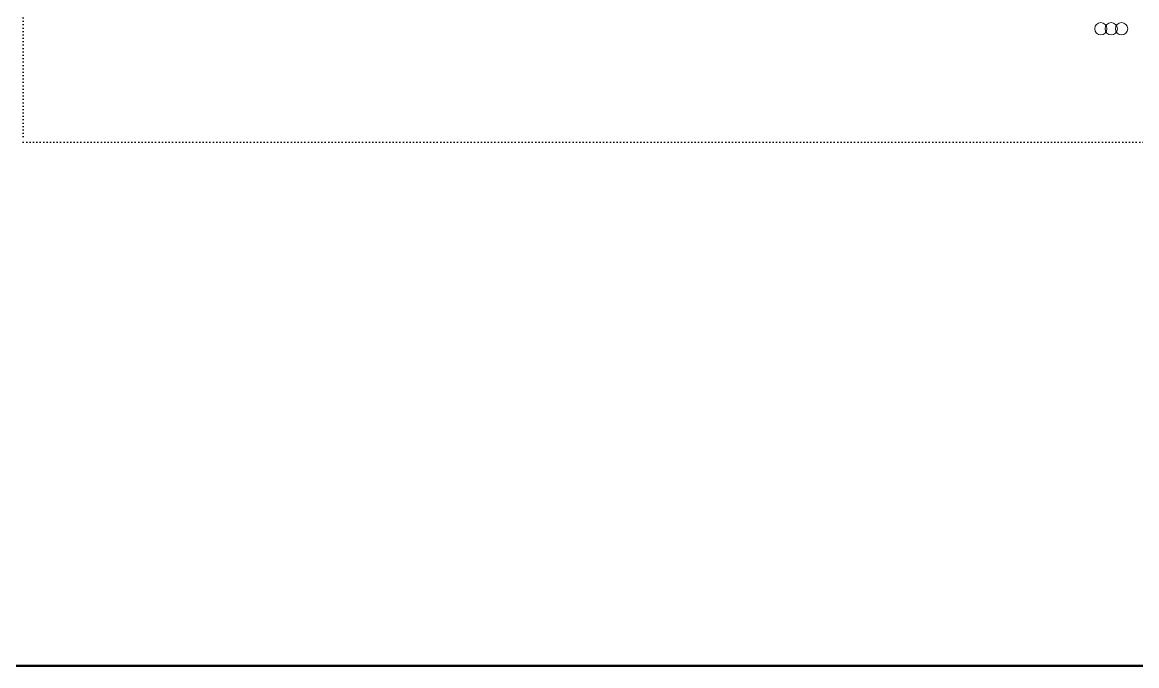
# Model space of a CAD drawing. Header units: millimetres. Extents: x 1852829 to 1882754, y -270850 to -231658.
# Drawn here: x 1857322 to 1858397, y -265194 to -264573 of the extents above; entities that cross this region are included whole.
import ezdxf

# ---------------------------------------------------------------- set-up
doc = ezdxf.new("R2010")
doc.units = ezdxf.units.MM
doc.linetypes.add('izdüşüm arka', pattern=[3.175, 0, -3.175])
for name, color, linetype, lineweight in [('a_izdüşüm_arka', 251, 'izdüşüm arka', 30), ('a_çerçeve_line', 7, 'Continuous', 50), ('m_yib', 65, 'Continuous', 20)]:
    doc.layers.add(name, color=color, linetype=linetype, lineweight=lineweight)

msp = doc.modelspace()

# ---------------------------------------------------------------- linework, layer by layer
at = {"layer": 'a_izdüşüm_arka'}
msp.add_lwpolyline([(1857322.7, -263948.5), (1857173.2, -263948.5), (1857173.2, -263968.5), (1857152.7, -263968.5), (1857152.7, -264548.5), (1857173.2, -264548.5), (1857173.2, -264568.5), (1857322.7, -264568.5), (1857322.7, -264688.5), (1859402.7, -264688.5), (1859402.7, -264568.5), (1859552.3, -264568.5), (1859552.3, -264548.5), (1859572.7, -264548.5), (1859572.7, -263968.5), (1859552.3, -263968.5), (1859552.3, -263948.5), (1859402.7, -263948.5)], dxfattribs=at)
at = {"layer": 'a_çerçeve_line'}
msp.add_lwpolyline([(1872123.9, -265193.7), (1872123.9, -262193.7), (1853005.4, -262193.7), (1853005.4, -265193.7)], close=True, dxfattribs=at)
at = {"layer": 'm_yib'}
for centre in [(1858362.7, -264579), (1858372.7, -264579), (1858372.7, -264579), (1858382.7, -264579)]:
    msp.add_circle(centre, 5.92, dxfattribs=at)

doc.saveas('drawing.dxf')
